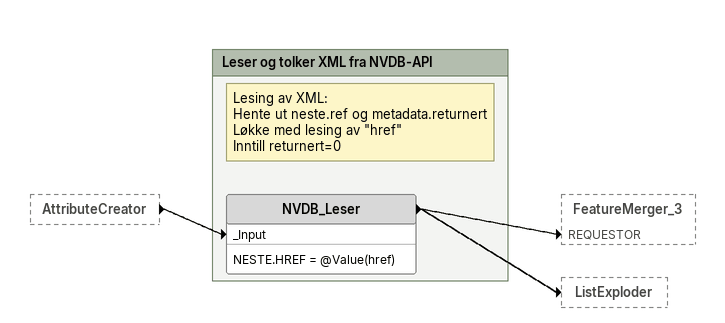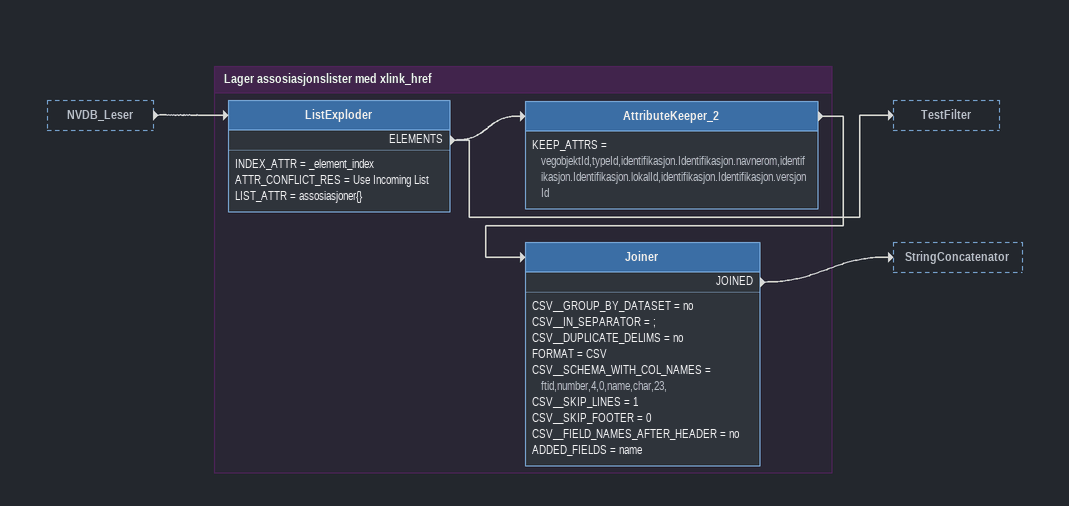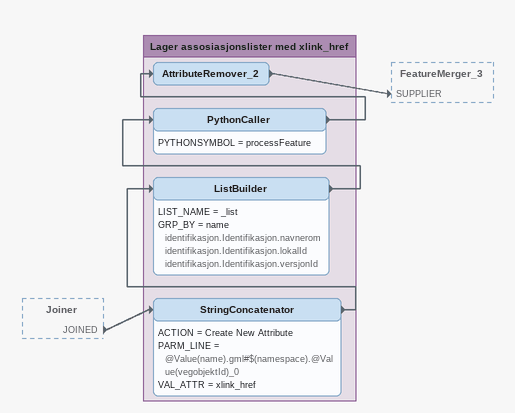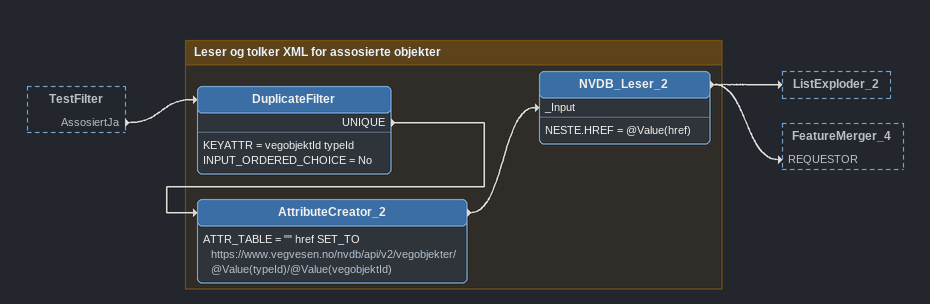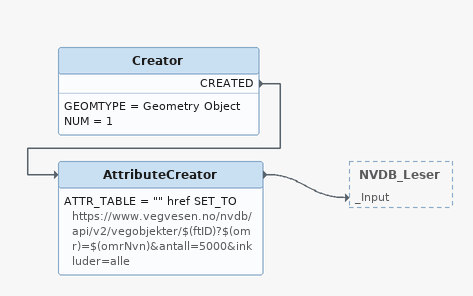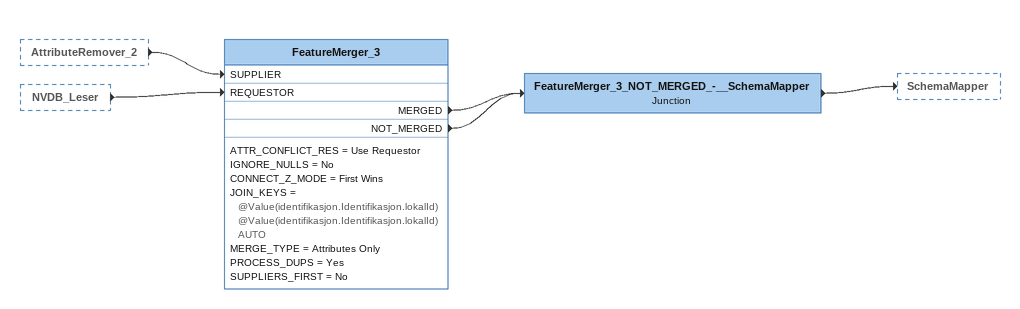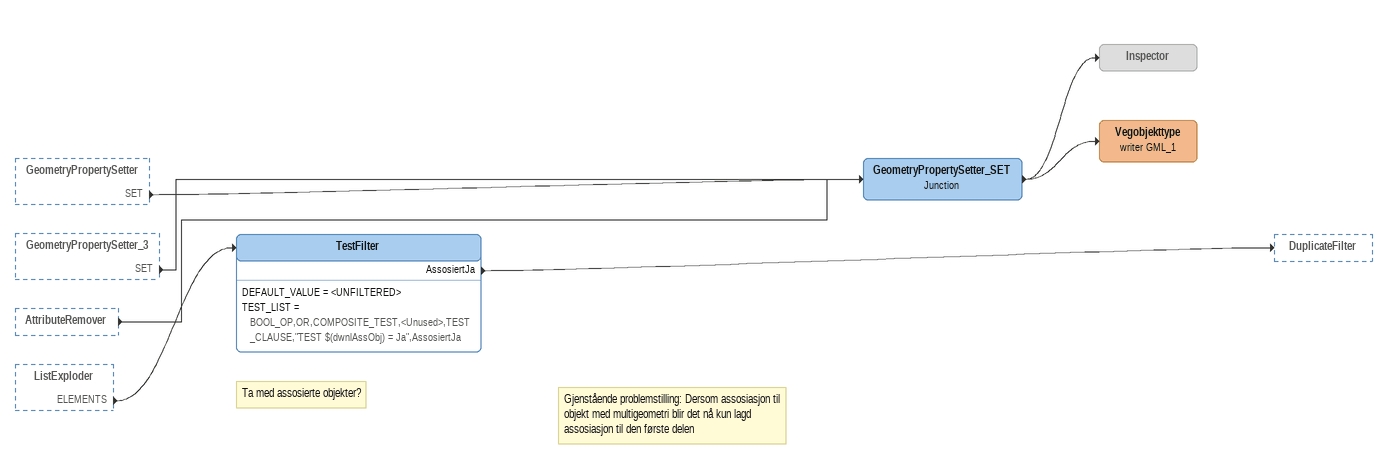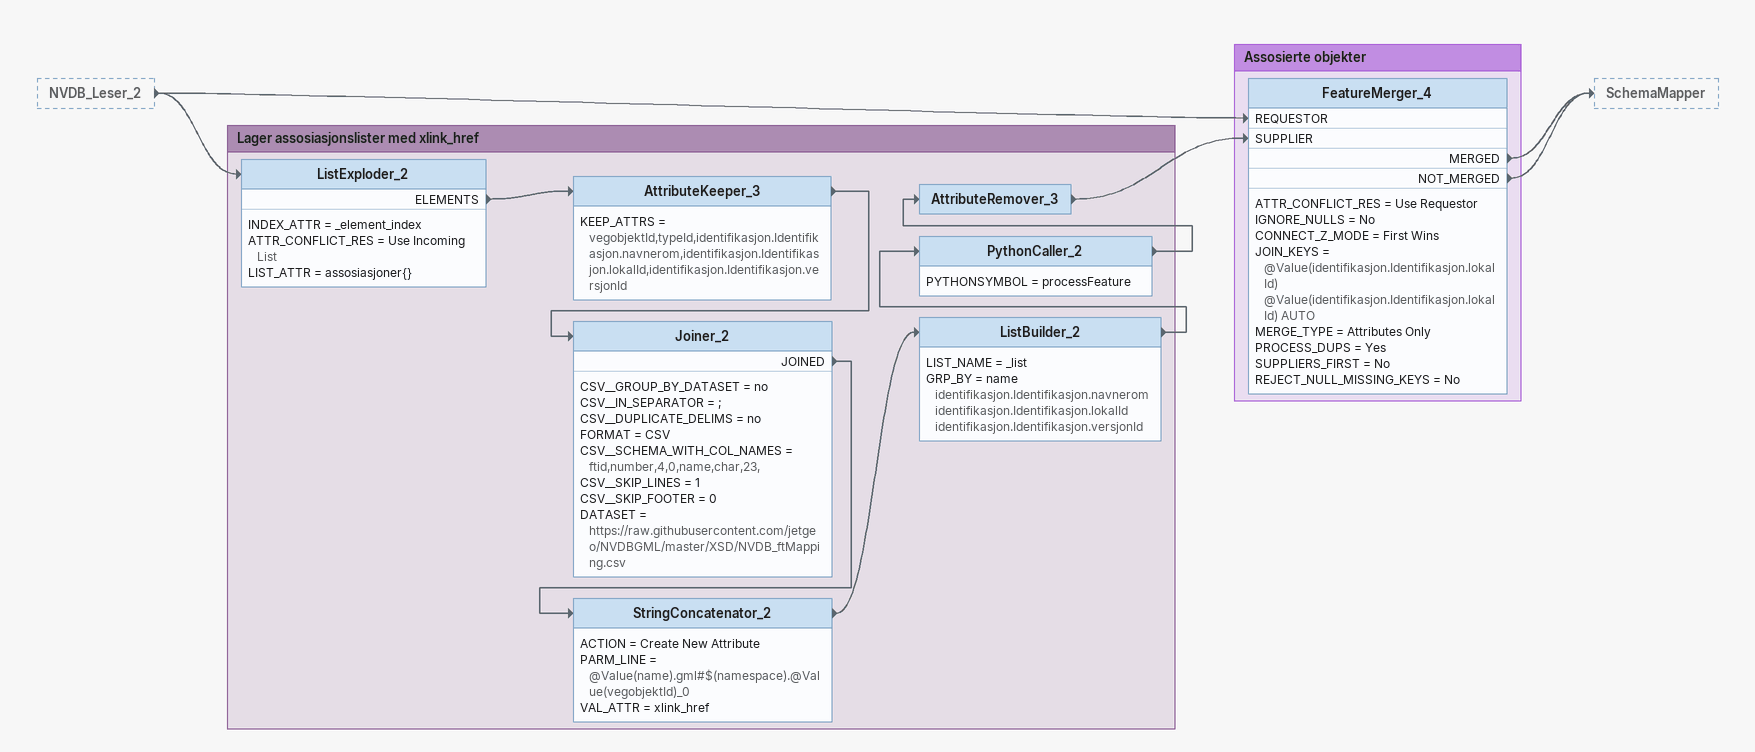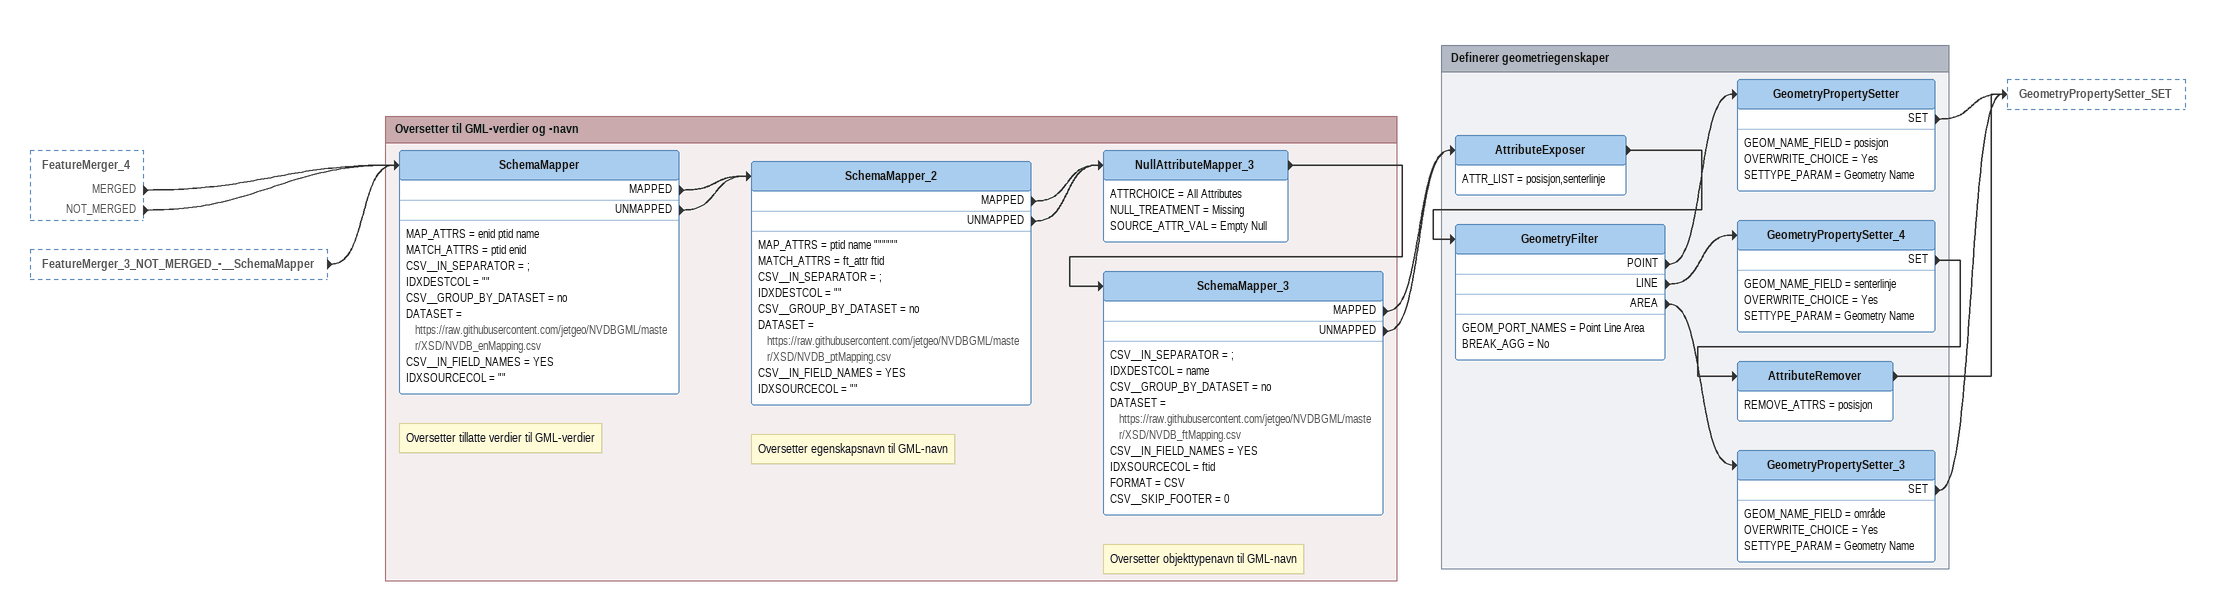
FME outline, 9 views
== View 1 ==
AttributeCreator [outside]
    -> NVDB_Leser [_Input]

Bookmark: Leser og tolker XML fra NVDB-API
Note: Lesing av XML: / Hente ut neste.ref og metadata.returnert / Løkke med lesing av "href" / Inntill returnert=0
NVDB_Leser
    NESTE.HREF = @Value(href)
    -> FeatureMerger_3 [REQUESTOR]
    -> ListExploder

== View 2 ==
NVDB_Leser [outside]
    -> ListExploder

Bookmark: Lager assosiasjonslister med xlink_href
ListExploder
    INDEX_ATTR = _element_index
    ATTR_CONFLICT_RES = Use Incoming List
    LIST_ATTR = assosiasjoner{}
    ELEMENTS -> AttributeKeeper_2
    ELEMENTS -> TestFilter
AttributeKeeper_2
    KEEP_ATTRS = vegobjektId,typeId,identifikasjon.Identifikasjon.navnerom,identifikasjon.Identifikasjon.lokalId,identifikasjon.Identifikasjon.versjonId
    -> Joiner
Joiner
    CSV__GROUP_BY_DATASET = no
    CSV__IN_SEPARATOR = ;
    CSV__DUPLICATE_DELIMS = no
    FORMAT = CSV
    CSV__SCHEMA_WITH_COL_NAMES = ftid,number,4,0,name,char,23,
    CSV__SKIP_LINES = 1
    CSV__SKIP_FOOTER = 0
    CSV__FIELD_NAMES_AFTER_HEADER = no
    ADDED_FIELDS = name
    JOINED -> StringConcatenator

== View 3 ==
Joiner [outside]
    JOINED -> StringConcatenator

Bookmark: Lager assosiasjonslister med xlink_href
StringConcatenator
    ACTION = Create New Attribute
    PARM_LINE = @Value(name).gml#$(namespace).@Value(vegobjektId)_0
    VAL_ATTR = xlink_href
    -> ListBuilder
ListBuilder
    LIST_NAME = _list
    GRP_BY = name identifikasjon.Identifikasjon.navnerom identifikasjon.Identifikasjon.lokalId identifikasjon.Identifikasjon.versjonId
    -> PythonCaller
PythonCaller
    PYTHONSYMBOL = processFeature
    -> AttributeRemover_2
AttributeRemover_2
    -> FeatureMerger_3 [SUPPLIER]

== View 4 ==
TestFilter [outside]
    AssosiertJa -> DuplicateFilter

Bookmark: Leser og tolker XML for assosierte objekter
DuplicateFilter
    KEYATTR = vegobjektId typeId
    INPUT_ORDERED_CHOICE = No
    UNIQUE -> AttributeCreator_2
AttributeCreator_2
    ATTR_TABLE = "" href SET_TO https://www.vegvesen.no/nvdb/api/v2/vegobjekter/@Value(typeId)/@Value(vegobjektId)
    -> NVDB_Leser_2 [_Input]
NVDB_Leser_2
    NESTE.HREF = @Value(href)
    -> ListExploder_2
    -> FeatureMerger_4 [REQUESTOR]

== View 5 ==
Creator
    GEOMTYPE = Geometry Object
    NUM = 1
    CREATED -> AttributeCreator
AttributeCreator
    ATTR_TABLE = "" href SET_TO https://www.vegvesen.no/nvdb/api/v2/vegobjekter/$(ftID)?$(omr)=$(omrNvn)&antall=5000&inkluder=alle
    -> NVDB_Leser [_Input]

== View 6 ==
AttributeRemover_2 [outside]
    -> FeatureMerger_3 [SUPPLIER]
NVDB_Leser [outside]
    -> FeatureMerger_3 [REQUESTOR]
FeatureMerger_3
    ATTR_CONFLICT_RES = Use Requestor
    IGNORE_NULLS = No
    CONNECT_Z_MODE = First Wins
    JOIN_KEYS = @Value(identifikasjon.Identifikasjon.lokalId) @Value(identifikasjon.Identifikasjon.lokalId) AUTO
    MERGE_TYPE = Attributes Only
    PROCESS_DUPS = Yes
    SUPPLIERS_FIRST = No
    MERGED -> FeatureMerger_3_NOT_MERGED_-__SchemaMapper
    NOT_MERGED -> FeatureMerger_3_NOT_MERGED_-__SchemaMapper
FeatureMerger_3_NOT_MERGED_-__SchemaMapper: Junction
    -> SchemaMapper

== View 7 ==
GeometryPropertySetter [outside]
    SET -> GeometryPropertySetter_SET
GeometryPropertySetter_3 [outside]
    SET -> GeometryPropertySetter_SET
AttributeRemover [outside]
    -> GeometryPropertySetter_SET
ListExploder [outside]
    ELEMENTS -> TestFilter
Note: Ta med assosierte objekter?
Note: Gjenstående problemstilling: Dersom assosiasjon til objekt med multigeometri blir det nå kun lagd assosiasjon til den første delen
TestFilter
    DEFAULT_VALUE = <UNFILTERED>
    TEST_LIST = BOOL_OP,OR,COMPOSITE_TEST,<Unused>,TEST_CLAUSE,"TEST $(dwnlAssObj) = Ja",AssosiertJa
    AssosiertJa -> DuplicateFilter
GeometryPropertySetter_SET: Junction
    -> Vegobjekttype (writer GML_1)
    -> Inspector
Inspector [off]
Vegobjekttype (writer GML_1)

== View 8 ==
NVDB_Leser_2 [outside]
    -> ListExploder_2
    -> FeatureMerger_4 [REQUESTOR]

Bookmark: Lager assosiasjonslister med xlink_href
ListExploder_2
    INDEX_ATTR = _element_index
    ATTR_CONFLICT_RES = Use Incoming List
    LIST_ATTR = assosiasjoner{}
    ELEMENTS -> AttributeKeeper_3
AttributeKeeper_3
    KEEP_ATTRS = vegobjektId,typeId,identifikasjon.Identifikasjon.navnerom,identifikasjon.Identifikasjon.lokalId,identifikasjon.Identifikasjon.versjonId
    -> Joiner_2
Joiner_2
    CSV__GROUP_BY_DATASET = no
    CSV__IN_SEPARATOR = ;
    CSV__DUPLICATE_DELIMS = no
    FORMAT = CSV
    CSV__SCHEMA_WITH_COL_NAMES = ftid,number,4,0,name,char,23,
    CSV__SKIP_LINES = 1
    CSV__SKIP_FOOTER = 0
    DATASET = https://raw.githubusercontent.com/jetgeo/NVDBGML/master/XSD/NVDB_ftMapping.csv
    JOINED -> StringConcatenator_2
StringConcatenator_2
    ACTION = Create New Attribute
    PARM_LINE = @Value(name).gml#$(namespace).@Value(vegobjektId)_0
    VAL_ATTR = xlink_href
    -> ListBuilder_2
ListBuilder_2
    LIST_NAME = _list
    GRP_BY = name identifikasjon.Identifikasjon.navnerom identifikasjon.Identifikasjon.lokalId identifikasjon.Identifikasjon.versjonId
    -> PythonCaller_2
PythonCaller_2
    PYTHONSYMBOL = processFeature
    -> AttributeRemover_3
AttributeRemover_3
    -> FeatureMerger_4 [SUPPLIER]

Bookmark: Assosierte objekter
FeatureMerger_4
    ATTR_CONFLICT_RES = Use Requestor
    IGNORE_NULLS = No
    CONNECT_Z_MODE = First Wins
    JOIN_KEYS = @Value(identifikasjon.Identifikasjon.lokalId) @Value(identifikasjon.Identifikasjon.lokalId) AUTO
    MERGE_TYPE = Attributes Only
    PROCESS_DUPS = Yes
    SUPPLIERS_FIRST = No
    REJECT_NULL_MISSING_KEYS = No
    MERGED -> SchemaMapper
    NOT_MERGED -> SchemaMapper

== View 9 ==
FeatureMerger_4 [outside]
    MERGED -> SchemaMapper
    NOT_MERGED -> SchemaMapper
FeatureMerger_3_NOT_MERGED_-__SchemaMapper [outside]
    -> SchemaMapper

Bookmark: Oversetter til GML-verdier og -navn
Note: Oversetter tillatte verdier til GML-verdier
SchemaMapper
    MAP_ATTRS = enid ptid name
    MATCH_ATTRS = ptid enid
    CSV__IN_SEPARATOR = ;
    IDXDESTCOL = ""
    CSV__GROUP_BY_DATASET = no
    DATASET = https://raw.githubusercontent.com/jetgeo/NVDBGML/master/XSD/NVDB_enMapping.csv
    CSV__IN_FIELD_NAMES = YES
    IDXSOURCECOL = ""
    MAPPED -> SchemaMapper_2
    UNMAPPED -> SchemaMapper_2
Note: Oversetter egenskapsnavn til GML-navn
SchemaMapper_2
    MAP_ATTRS = ptid name """"""
    MATCH_ATTRS = ft_attr ftid
    CSV__IN_SEPARATOR = ;
    IDXDESTCOL = ""
    CSV__GROUP_BY_DATASET = no
    DATASET = https://raw.githubusercontent.com/jetgeo/NVDBGML/master/XSD/NVDB_ptMapping.csv
    CSV__IN_FIELD_NAMES = YES
    IDXSOURCECOL = ""
    MAPPED -> NullAttributeMapper_3
    UNMAPPED -> NullAttributeMapper_3
NullAttributeMapper_3
    ATTRCHOICE = All Attributes
    NULL_TREATMENT = Missing
    SOURCE_ATTR_VAL = Empty Null
    -> SchemaMapper_3
Note: Oversetter objekttypenavn til GML-navn
SchemaMapper_3
    CSV__IN_SEPARATOR = ;
    IDXDESTCOL = name
    CSV__GROUP_BY_DATASET = no
    DATASET = https://raw.githubusercontent.com/jetgeo/NVDBGML/master/XSD/NVDB_ftMapping.csv
    CSV__IN_FIELD_NAMES = YES
    IDXSOURCECOL = ftid
    FORMAT = CSV
    CSV__SKIP_FOOTER = 0
    MAPPED -> AttributeExposer
    UNMAPPED -> AttributeExposer

Bookmark: Definerer geometriegenskaper
AttributeExposer
    ATTR_LIST = posisjon,senterlinje
    -> GeometryFilter
GeometryFilter
    GEOM_PORT_NAMES = Point Line Area
    BREAK_AGG = No
    POINT -> GeometryPropertySetter
    LINE -> GeometryPropertySetter_4
    AREA -> GeometryPropertySetter_3
GeometryPropertySetter
    GEOM_NAME_FIELD = posisjon
    OVERWRITE_CHOICE = Yes
    SETTYPE_PARAM = Geometry Name
    SET -> GeometryPropertySetter_SET
GeometryPropertySetter_4
    GEOM_NAME_FIELD = senterlinje
    OVERWRITE_CHOICE = Yes
    SETTYPE_PARAM = Geometry Name
    SET -> AttributeRemover
AttributeRemover
    REMOVE_ATTRS = posisjon
    -> GeometryPropertySetter_SET
GeometryPropertySetter_3
    GEOM_NAME_FIELD = område
    OVERWRITE_CHOICE = Yes
    SETTYPE_PARAM = Geometry Name
    SET -> GeometryPropertySetter_SET
